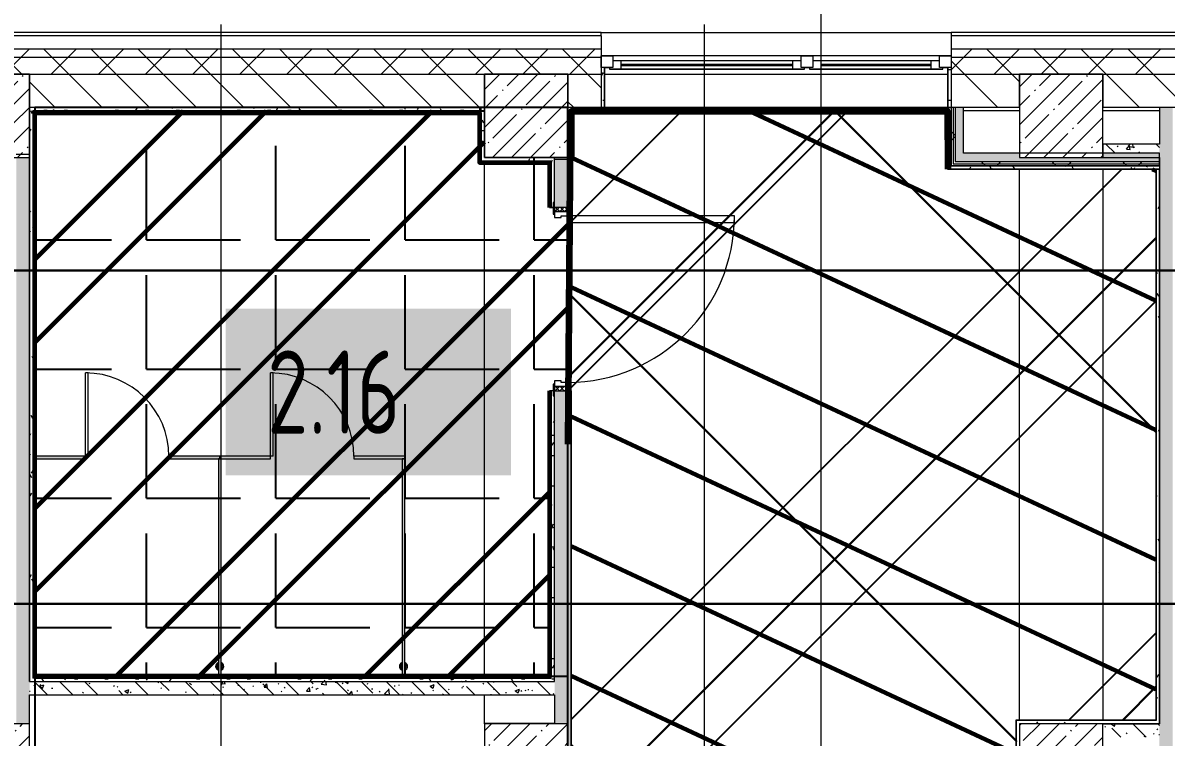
# Model space of a CAD drawing. Header units: millimetres. Extents: x -164500 to 426394, y -51911 to 102118.
# Drawn here: x 219542 to 226402, y 23119 to 27407 of the extents above; entities that cross this region are included whole.
import ezdxf
from ezdxf import colors
from ezdxf.entities.mleader import LeaderData, LeaderLine
from ezdxf.math import Vec2, Vec3

# ---------------------------------------------------------------- set-up
doc = ezdxf.new("R2010")
doc.units = ezdxf.units.MM
for name, color, linetype, lineweight in [('0) шлифовка', 5, 'Continuous', 60), ('196 1-3 этаж гидро изол', 6, 'Continuous', 60), ('284 стык. профилей', 1, 'Continuous', 120), ('5.3) Л-7 Линолеум 4 вып', 230, 'Continuous', 30), ('5.3) Линолем обрезка', 100, 'Continuous', 30), ('7.7) Плинтус', 222, 'Continuous', 90), ('9.1) Рулон', 30, 'Continuous', 30), ('A-DOOR-2', 7, 'Continuous', 5), ('A-DOOR-FRAM-2', 7, 'Continuous', 5), ('A-FLOR', 7, 'Continuous', 9), ('A-GENM', 7, 'Continuous', 9), ('A-GENM-1', 7, 'Continuous', 20), ('A-GLAZ', 7, 'Continuous', 9), ('A-GLAZ-1', 7, 'Continuous', 5), ('A-WALL', 7, 'Continuous', 5), ('I-WALL', 7, 'Continuous', 5), ('S-COLS', 7, 'Continuous', 9), ('S-COLS-1', 7, 'Continuous', 5), ('Оси', 7, 'Continuous', 9)]:
    doc.layers.add(name, color=color, linetype=linetype, lineweight=lineweight)
for name, color, linetype in [('1.2.1) плитка КР3', 140, 'Continuous'), ('2) защита вин плитк', 6, 'Continuous'), ('3.2.3) П-13.2', 6, 'Continuous')]:
    doc.layers.add(name, color=color, linetype=linetype)
doc.layers.add('A-AREA-PATT-2', color=7, linetype='Continuous', lineweight=5, true_color=0xcde0ef, transparency=1)
for name, color, linetype, lineweight, true_color in [('A-DOOR-1', 7, 'Continuous', 5, 0xc0c0c0), ('A-DOOR-FRAM-1', 7, 'Continuous', 5, 0xc0c0c0), ('A-WALL-1', 9, 'Continuous', 5, 0x808080), ('A-WALL-FNSH-1', 9, 'Continuous', 5, 0x808080)]:
    doc.layers.add(name, color=color, linetype=linetype, lineweight=lineweight, true_color=true_color)
doc.styles.add('СПДС', font='ГОСТ тип А.ttf', dxfattribs={"width": 0.9})
pattern_1 = [(45, (148772.12, -0.94), (-114.04925, 114.04925), []), (45, (148886.17, -0.94), (-114.04925, 114.04925), [201.612, -40.322, 6.706, -33.617])]
pattern_2 = [(135, (148772.12, -0.94), (-150.8683, -150.8683), [213.36, -35.56, 7.112, -35.56]), (135, (148772.12, 149.83), (-150.8683, -150.8683), []), (50, (148772.12, -0.94), (255.05767, -22.3145), [26.67, -293.37]), (355, (148772.12, -0.94), (-49.3404, 267.4791), [21.336, -234.696]), (100.451, (148793.38, -2.8), (205.7195, 245.16356), [22.666, -249.326]), (46.184, (148772.12, 70.18), (379.511, -58.86), [40.005, -440.055]), (96.636, (148803.75, 65.27), (332.3634, 346.3991), [33.999, -373.989]), (351.184, (148772.12, 70.18), (332.3669, 346.3953), [32.004, -352.044]), (21, (148807.68, 52.4), (212.26017, -143.1711), [26.67, -293.37]), (326, (148807.68, 52.4), (86.5224, 257.8632), [21.336, -234.696]), (71.451, (148825.37, 40.47), (298.78395, 114.6901), [22.666, -249.326]), (37.5, (148772.12, -0.94), (4.32385, 118.37751), [6.706, -225.146, 6.706, -231.546, -235.585]), (37.5, (148772.12, -0.94), (4.32385, 118.37751), [-470.103, 6.706, -228.879]), (7.5, (148772.12, -0.94), (93.54758, 140.2533), [6.706, -129.134, 6.706, -219.812, -89.789]), (7.5, (148772.12, -0.94), (93.54758, 140.2533), [-362.356, 6.706, -83.083]), (327.5, (148692.82, -0.94), (189.82734, -8.02019), [6.706, -82.194, 6.706, -270.662, -368.046]), (327.5, (148692.82, -0.94), (189.82734, -8.02019), [-366.268, 6.706, -361.34]), (317.5, (148657.26, -0.94), (207.38114, 35.59764), [6.706, -108.864, 6.706, -177.495, -261.366]), (317.5, (148657.26, -0.94), (207.38114, 35.59764), [-299.771, 6.706, -254.66])]
pattern_3 = [(45, (148772.12, -0.94), (-141.42136, 141.42136), []), (135, (148772.12, -0.94), (-141.42136, -141.42136), [])]
pattern_4 = [(0, (148772.123, -0.94), (243.84, 60.96), [20.117, -162.763, 20.117, -162.763, -975.36]), (0, (148772.123, -0.94), (243.84, 60.96), [-365.76, 20.117, -345.643, 20.117, -162.763, -426.72]), (0, (148772.123, -0.94), (243.84, 60.96), [-914.4, 20.117, -101.803, 20.117, -284.683]), (120, (148863.563, 29.54), (-174.71291, 180.691634), [20.117, -162.763, 20.117, -162.763, -975.36]), (120, (148863.563, 29.54), (-174.71291, 180.691634), [-365.76, 20.117, -345.643, 20.117, -162.763, -426.72]), (120, (148863.563, 29.54), (-174.71291, 180.691634), [-914.4, 20.117, -101.803, 20.117, -284.683]), (240, (148894.043, 151.46), (-69.12709, -241.651634), [20.117, -162.763, 20.117, -162.763, -975.36]), (240, (148894.043, 151.46), (-69.12709, -241.651634), [-365.76, 20.117, -345.643, 20.117, -162.763, -426.72]), (240, (148894.043, 151.46), (-69.12709, -241.651634), [-914.4, 20.117, -101.803, 20.117, -284.683])]
pattern_5 = [(45, (148772.12, -0.94), (-212.132, 212.132), []), (135, (148772.12, -0.94), (-212.132, -212.132), [])]

# ---------------------------------------------------------------- blocks, each defined once
blk = doc.blocks.new('BSC_Колонна _Прямоугольная - 500х500-V323-Объем проектирования 2 этажа')
at = {"layer": 'S-COLS-1'}
h = blk.add_hatch(dxfattribs=at)
h.set_pattern_fill('FP_72', color=256, style=0, pattern_type=2)
h.set_pattern_definition([(45, (-77000, -22950), (-114.04925, 114.04925), []), (45, (-76885.95, -22950), (-114.04925, 114.04925), [201.613, -40.323, 6.706, -33.617])])
h.paths.add_polyline_path([(250, -250), (250, 250), (-250, 250), (-250, -250)])
for p, q in [((250, 250), (-250, 250)), ((-250, 250), (-250, -250)), ((250, -250), (250, 250)), ((-250, -250), (250, -250))]:
    blk.add_line(p, q, dxfattribs=at)
blk = doc.blocks.new('BSC_Колонна _Прямоугольная - 500х500-V324-Объем проектирования 2 этажа')
at = {"layer": 'S-COLS-1'}
h = blk.add_hatch(dxfattribs=at)
h.set_pattern_fill('FP_73', color=256, style=0, pattern_type=2)
h.set_pattern_definition([(45, (-73790, -22950), (-114.04925, 114.04925), []), (45, (-73675.95, -22950), (-114.04925, 114.04925), [201.613, -40.323, 6.706, -33.617])])
h.paths.add_polyline_path([(167.4, -250), (250, -250), (250, 250), (-250, 250), (-250, -250)])
for p, q in [((250, 250), (-250, 250)), ((-250, 250), (-250, -250)), ((250, -250), (250, 250)), ((-250, -250), (250, -250))]:
    blk.add_line(p, q, dxfattribs=at)
blk = doc.blocks.new('BSC_Колонна _Прямоугольная - 500х500-V325-Объем проектирования 2 этажа')
at = {"layer": 'S-COLS-1'}
h = blk.add_hatch(dxfattribs=at)
h.set_pattern_fill('FP_74', color=256, style=0, pattern_type=2)
h.set_pattern_definition([(45, (-70560, -22950), (-114.04925, 114.04925), []), (45, (-70445.95, -22950), (-114.04925, 114.04925), [201.613, -40.323, 6.706, -33.617])])
h.paths.add_polyline_path([(-250, -250), (250, -250), (250, 250), (-250, 250), (-250, 206.7)])
for p, q in [((250, 250), (-250, 250)), ((-250, 250), (-250, -250)), ((250, -250), (250, 250)), ((-250, -250), (250, -250))]:
    blk.add_line(p, q, dxfattribs=at)
blk = doc.blocks.new('120_Окно_СКБ_2Ст - 120_Окно_СКБ_2Ст 2100х2400 _мал створка справа_-19092174-Объем проектирования 2 этажа')
at = {"layer": 'A-GLAZ'}
for p, q in [((-1050, -75), (-1050, -5)), ((-1050, -5), (-980, -5)), ((-980, -5), (-980, -75)), ((150, -35), (-980, -35)), ((-980, -35), (-980, -75)), ((-930, -85), (-930, -35)), ((100, -85), (100, -35)), ((150, -75), (150, -5)), ((150, -5), (220, -5)), ((150, -75), (150, -35)), ((220, -5), (220, -75)), ((980, -35), (220, -35)), ((220, -35), (220, -75)), ((270, -85), (270, -35)), ((930, -85), (930, -35)), ((980, -75), (980, -5)), ((980, -5), (1050, -5)), ((980, -75), (980, -35)), ((1050, -5), (1050, -75)), ((-980, -75), (-1050, -75)), ((-980, -75), (-1000, -75)), ((-1000, -75), (-1000, -85)), ((-1000, -85), (170, -85)), ((170, -85), (-1000, -85)), ((220, -75), (150, -75)), ((170, -75), (150, -75)), ((170, -85), (170, -75)), ((220, -75), (200, -75)), ((200, -75), (200, -85)), ((200, -85), (1000, -85)), ((1000, -85), (200, -85)), ((1050, -75), (980, -75)), ((1000, -75), (980, -75)), ((1000, -85), (1000, -75))]:
    blk.add_line(p, q, dxfattribs=at)
at = {"layer": 'A-GLAZ-1'}
for p, q in [((1050, -5), (-1050, -5)), ((-930, -55), (100, -55)), ((100, -65), (-930, -65)), ((270, -55), (930, -55)), ((930, -65), (270, -65)), ((-1030, -75), (-1000, -75)), ((170, -75), (200, -75)), ((1000, -75), (1030, -75))]:
    blk.add_line(p, q, dxfattribs=at)
blk = doc.blocks.new('131_Сантехническая перегородка_Дверь - СД-1-V494-Объем проектирования 2 этажа')
at = {"layer": 'A-GENM'}
for points in [[(305.2, -8), (305.2, 8), (0, 8), (0, -8)], [(1110.4, -8), (1110.4, 8), (805.2, 8), (805.2, -8), (1102.4, -8)]]:
    blk.add_hatch(color=256, dxfattribs=at).paths.add_polyline_path(points)
at = {"layer": 'A-DOOR-1'}
for p, q in [((321.2, 508), (305.2, 508)), ((305.2, 8), (305.2, 508)), ((321.2, 8), (321.2, 508)), ((321.2, 8), (305.2, 8))]:
    blk.add_line(p, q, dxfattribs=at)
blk.add_arc((305.2, 8), 500, 360, 90, dxfattribs=at)
at = {"layer": 'A-GENM-1'}
for p, q in [((305.2, 8), (0, 8)), ((0, 8), (0, -8)), ((305.2, -8), (305.2, 8)), ((1110.4, 8), (805.2, 8)), ((805.2, 8), (805.2, -8)), ((1110.4, -8), (1110.4, 8)), ((0, -8), (305.2, -8)), ((805.2, -8), (1110.4, -8))]:
    blk.add_line(p, q, dxfattribs=at)
blk = doc.blocks.new('131_Сантехническая перегородка - СП-4-29831414-Объем проектирования 2 этажа')
at = {"layer": 'A-GENM'}
blk.add_hatch(color=256, dxfattribs=at).paths.add_polyline_path([(1053.1, 8), (25.5, 8), (25.5, -8), (1330, -8), (1330, 8)])
at = {"layer": 'A-GENM', "flags": 128}
for points in [[(97, 8), (96.7, 8.5), (96.3, 9), (95.9, 9.5), (95.5, 9.9), (95.1, 10.4), (94.7, 10.8), (94.3, 11.2), (93.8, 11.6), (93.3, 12), (92.9, 12.3), (92.4, 12.7), (91.8, 13), (91.3, 13.3), (90.8, 13.6), (90.2, 13.8), (89.7, 14), (89.1, 14.3), (88.5, 14.4), (88, 14.6), (87.4, 14.7), (86.8, 14.9), (86.2, 14.9), (85.6, 15), (85, 15.1), (84.4, 15.1), (83.8, 15.1), (83.2, 15), (82.6, 15), (82, 14.9), (81.4, 14.8), (80.8, 14.7), (80.2, 14.5), (79.6, 14.4), (79.1, 14.2), (78.5, 13.9), (77.9, 13.7), (77.4, 13.4), (76.9, 13.2), (76.4, 12.9), (75.8, 12.5), (75.3, 12.2), (74.9, 11.8), (74.4, 11.4), (74, 11), (73.5, 10.6), (73.1, 10.2), (72.7, 9.7), (72.3, 9.3), (72, 8.8), (71.6, 8.3), (71.4, 8)], [(71.4, -8), (71.8, -8.5), (72.1, -9), (72.5, -9.5), (72.9, -9.9), (73.3, -10.4), (73.7, -10.8), (74.1, -11.2), (74.6, -11.6), (75.1, -12), (75.6, -12.3), (76.1, -12.7), (76.6, -13), (77.1, -13.3), (77.6, -13.6), (78.2, -13.8), (78.7, -14), (79.3, -14.3), (79.9, -14.4), (80.5, -14.6), (81.1, -14.7), (81.6, -14.9), (82.2, -14.9), (82.8, -15), (83.4, -15.1), (84, -15.1), (84.6, -15.1), (85.2, -15), (85.8, -15), (86.4, -14.9), (87, -14.8), (87.6, -14.7), (88.2, -14.5), (88.8, -14.4), (89.4, -14.2), (89.9, -13.9), (90.5, -13.7), (91, -13.4), (91.6, -13.2), (92.1, -12.9), (92.6, -12.5), (93.1, -12.2), (93.6, -11.8), (94, -11.4), (94.5, -11), (94.9, -10.6), (95.3, -10.2), (95.7, -9.7), (96.1, -9.3), (96.5, -8.8), (96.8, -8.3), (97, -8)]]:
    blk.add_lwpolyline(points, dxfattribs=at)
at = {"layer": 'A-GENM'}
for radius, start, end in [(24.6, 19.91127, 160.08873), (17.6, 28.97309, 151.02691), (15.1, 33.78108, 146.21892), (24.6, 199.91127, 340.08873), (17.6, 208.97309, 331.02691), (15.1, 213.78108, 326.21892)]:
    blk.add_arc((84.2, 0), radius, start, end, dxfattribs=at)
at = {"layer": 'A-GENM-1'}
for p, q in [((1330, 8), (25.5, 8)), ((25.5, 8), (25.5, -8)), ((1330, -8), (1330, 8)), ((25.5, -8), (1330, -8))]:
    blk.add_line(p, q, dxfattribs=at)
blk = doc.blocks.new('*U1717')
at = {"layer": '5.3) Линолем обрезка'}
blk.add_lwpolyline([(-10250, 0), (10250, 0)], dxfattribs=at)
blk = doc.blocks.new('*U1718')
at = {"layer": '5.3) Линолем обрезка', "color": 0, "linetype": 'ByBlock', "lineweight": -2, "transparency": 16777216}
for p in [(0, 14000), (0, 12000)]:
    blk.add_blockref('*U1717', p, dxfattribs=at)

msp = doc.modelspace()

# ---------------------------------------------------------------- hatches: boundary and pattern name
at = {"layer": '0) шлифовка', "true_color": 0x2776bb}
h = msp.add_hatch(dxfattribs=at)
h.set_pattern_fill('ANSI31', color=152, scale=222, angle=110)
h.set_pattern_definition([(155, (205553.1, 26879), (-297.882, -638.81), [])])
h.paths.add_polyline_path([(226341.123, 26529), (225091.123, 26529), (225091.123, 26530), (225091.123, 26879), (222833.123, 26879), (222833.123, 26300), (222833.123, 18821), (225012.123, 18821), (226341.123, 18821), (226341.123, 22679), (225501.123, 22679), (225501.123, 23221), (226341.123, 23221)])
at = {"layer": '1.2.1) плитка КР3'}
h = msp.add_hatch(dxfattribs=at)
h.set_pattern_fill('ANGLE', color=256, scale=111)
h.set_pattern_definition([(0, (205553.1, 26879), (0, 775.335), [563.88, -211.455]), (90, (205553.1, 26879), (-775.335, 5e-14), [563.88, -211.455])])
h.paths.add_polyline_path([(222292.123, 26879.058), (219613.123, 26879.058), (219613.123, 23485.058), (222701.123, 23485.058), (222701.123, 25199.058), (222712.123, 25199.058), (222724.123, 25199.058), (222724.123, 25239.058), (222732.123, 25239.058), (222732.123, 25259.058), (222772.123, 25259.058), (222772.123, 25249.058), (222812.123, 25249.058), (222812.123, 26249.058), (222772.123, 26249.058), (222772.123, 26239.058), (222732.123, 26239.058), (222732.123, 26259.058), (222724.123, 26259.058), (222724.123, 26329.058), (222732.123, 26329.058), (222732.123, 26599.058), (222312.123, 26599.058), (222312.123, 26899.058), (222292.123, 26899.058)])
at = {"layer": '196 1-3 этаж гидро изол'}
h = msp.add_hatch(dxfattribs=at)
h.set_pattern_fill('ANSI32', color=256, scale=111)
h.set_pattern_definition([(45, (205553.1, 26879), (-747.606, 747.606), []), (45, (206051.5, 26879), (-747.606, 747.606), [])])
h.paths.add_polyline_path([(222292.123, 26879.058), (219613.123, 26879.058), (219613.123, 23485.058), (222701.123, 23485.058), (222701.123, 25199.058), (222712.123, 25199.058), (222724.123, 25199.058), (222724.123, 25239.058), (222732.123, 25239.058), (222732.123, 25259.058), (222772.123, 25259.058), (222772.123, 25249.058), (222812.123, 25249.058), (222812.123, 26249.058), (222772.123, 26249.058), (222772.123, 26239.058), (222732.123, 26239.058), (222732.123, 26259.058), (222724.123, 26259.058), (222724.123, 26329.058), (222732.123, 26329.058), (222732.123, 26599.058), (222312.123, 26599.058), (222312.123, 26899.058), (222292.123, 26899.058)])
at = {"layer": '2) защита вин плитк'}
h = msp.add_hatch(dxfattribs=at)
h.set_pattern_fill('ANSI31', color=256, scale=600)
h.set_pattern_definition([(45, (205553.1, 26879), (-1347.04, 1347.04), [])])
h.paths.add_polyline_path([(226341.123, 26529), (225091.123, 26529), (225091.123, 26530), (225091.123, 26879), (222833.123, 26879), (222833.123, 26300), (222833.123, 18821), (225012.123, 18821), (226341.123, 18821), (226341.123, 22679), (225501.123, 22679), (225501.123, 23221), (226341.123, 23221)])
at = {"layer": '3.2.3) П-13.2'}
h = msp.add_hatch(dxfattribs=at)
h.set_pattern_fill('ANSI32', color=256, scale=222)
h.set_pattern_definition([(45, (205553.1, 26879), (-1495.21, 1495.21), []), (45, (206550, 26879), (-1495.21, 1495.21), [])])
h.paths.add_polyline_path([(226341.123, 26529), (225091.123, 26529), (225091.123, 26530), (225091.123, 26879), (222833.123, 26879), (222833.123, 26300), (222833.123, 18821), (225012.123, 18821), (226341.123, 18821), (226341.123, 22679), (225501.123, 22679), (225501.123, 23221), (226341.123, 23221)])
at = {"layer": '5.3) Л-7 Линолеум 4 вып'}
h = msp.add_hatch(dxfattribs=at)
h.set_pattern_fill('ANSI37', color=256, scale=600)
h.set_pattern_definition([(45, (205553.1, 26879), (-1347.04, 1347.04), []), (135, (205553.1, 26879), (-1347.04, -1347.04), [])])
h.paths.add_polyline_path([(226341.123, 26529), (225091.123, 26529), (225091.123, 26530), (225091.123, 26879), (222833.123, 26879), (222833.123, 26300), (222833.123, 18821), (225012.123, 18821), (226341.123, 18821), (226341.123, 22679), (225501.123, 22679), (225501.123, 23221), (226341.123, 23221)])
at = {"layer": 'A-AREA-PATT-2'}
h = msp.add_hatch(color=256, dxfattribs=at)
h.paths.add_polyline_path([(219613.123, 23479.558), (222706.623, 23479.558), (222706.623, 25199.058), (222701.123, 25199.058), (222701.123, 23485.058), (219613.121, 23485.907), (219613.123, 26868.058), (222281.123, 26868.058), (222281.861, 26568.058), (222701.123, 26568.058), (222701.123, 26299.058), (222706.623, 26299.058), (222706.623, 26573.558), (222286.623, 26573.558), (222286.623, 26873.558), (219607.623, 26873.558), (219607.623, 23479.558)])
h.paths.add_polyline_path([(221833.861, 23521.743), (221840.325, 23523.843), (221849.264, 23536.147), (221847.046, 23554.408), (221838.286, 23564.322), (221833.861, 23563.659), (221833.861, 23555.509), (221836.518, 23554.408), (221840.932, 23543.751), (221833.861, 23523.843)])
h.paths.add_polyline_path([(220731.492, 23521.743), (220737.956, 23523.843), (220746.896, 23536.147), (220744.678, 23554.408), (220735.917, 23564.322), (220731.492, 23563.659), (220731.492, 23555.509), (220734.149, 23554.408), (220738.563, 23543.751), (220731.492, 23523.843)])
h.paths.add_polyline_path([(221817.861, 23521.743), (221817.861, 23531.994), (221814.428, 23534.968), (221810.79, 23543.751), (221817.861, 23565.76), (221811.397, 23563.659), (221802.457, 23551.355), (221804.675, 23533.094), (221813.435, 23523.18)])
h.paths.add_polyline_path([(220715.492, 23521.743), (220715.492, 23531.994), (220712.059, 23534.968), (220708.421, 23543.751), (220715.492, 23565.76), (220709.028, 23563.659), (220700.089, 23551.355), (220702.306, 23533.094), (220711.067, 23523.18)])
at = {"layer": 'A-DOOR-2'}
h = msp.add_hatch(dxfattribs=at)
h.set_pattern_fill('FP_199', color=256, angle=-90, style=0, pattern_type=2)
h.set_pattern_definition([(45, (222876.808, 24010.147), (-14.14214, 14.14214), []), (135, (222876.808, 24010.147), (-14.14214, -14.14214), [])])
h.paths.add_polyline_path([(222753.3, 25199.058), (222812.123, 25199.058), (222810.305, 25224.058), (222732.123, 25224.058), (222732.123, 25199.058)])
at = {"layer": 'A-DOOR-FRAM-2'}
h = msp.add_hatch(dxfattribs=at)
h.set_pattern_fill('FP_200', color=256, angle=-90, style=0, pattern_type=2)
h.set_pattern_definition([(315, (222876.808, 26132.942), (14.1421, 14.1421), []), (45, (222876.808, 26132.942), (-14.1421, 14.1421), [])])
h.paths.add_polyline_path([(222732.389, 26274.058), (222812.123, 26274.058), (222812.123, 26299.058), (222732.123, 26299.058), (222732.123, 26274.058)])
at = {"layer": 'A-WALL'}
h = msp.add_hatch(dxfattribs=at)
h.set_pattern_fill('FP_24', color=256, style=0, pattern_type=2)
h.set_pattern_definition(pattern_3)
h.paths.add_polyline_path([(233082.759, 27199.058), (241932.123, 27199.058), (241932.123, 27249.058), (229122.123, 27249.058), (229122.123, 27199.058), (232972.123, 27199.058)])
h.paths.add_polyline_path([(226462.123, 27199.058), (226622.123, 27199.058), (226622.123, 27249.058), (225112.123, 27249.058), (225112.123, 27199.058), (226442.123, 27199.058)])
h.paths.add_polyline_path([(222281.123, 27199.058), (223012.123, 27199.058), (223012.123, 27249.058), (217632.123, 27249.058), (217632.123, 27199.058), (221880.377, 27199.058)])
h.paths.add_polyline_path([(214032.123, 27199.058), (214032.123, 27249.058), (212952.123, 27249.058), (212952.123, 27199.058), (213930.298, 27199.058)])
h.paths.add_polyline_path([(214932.123, 27199.058), (216732.123, 27199.058), (216732.123, 27249.058), (214932.123, 27249.058)])
h.paths.add_polyline_path([(209812.123, 27199.058), (209812.123, 27249.058), (208632.123, 27249.058), (208632.123, 27199.058), (209593.892, 27199.058)])
h.paths.add_polyline_path([(203553.123, 27199.058), (203781.997, 27199.058), (203781.997, 27249.058), (202632.313, 27249.058), (202632.313, 27199.058), (203552.123, 27199.058)])
h.paths.add_polyline_path([(204681.997, 27199.058), (205932.123, 27199.058), (205932.123, 27249.058), (204681.997, 27249.058)])
h.paths.add_polyline_path([(199475.611, 27199.058), (199532.313, 27199.058), (199532.313, 27249.058), (198432.41, 27249.058), (198432.41, 27199.058), (199136.933, 27199.058)])
h.paths.add_polyline_path([(197532.123, 27199.058), (197532.41, 27199.058), (197532.123, 27249.058), (196279.123, 27249.058), (196279.123, 27199.058), (197307.408, 27199.058)])
h.paths.add_polyline_path([(192971.002, 27199.058), (193179.123, 27199.058), (193179.123, 27249.058), (190782.123, 27249.058), (190782.123, 27199.058), (191553.123, 27199.058)])
h = msp.add_hatch(dxfattribs=at)
h.set_pattern_fill('FP_24', color=256, style=0, pattern_type=2)
h.set_pattern_definition(pattern_3)
h.paths.add_polyline_path([(241394.205, 27099.058), (241832.123, 27099.058), (241832.123, 27199.058), (229122.123, 27199.058), (229122.123, 27099.059), (240671.47, 27099.058)])
h.paths.add_polyline_path([(226022.124, 27099.058), (226622.123, 27099.059), (226622.123, 27199.058), (225112.123, 27199.058), (225112.123, 27099.059), (225522.123, 27099.059)])
h.paths.add_polyline_path([(208932.123, 27099.059), (209812.123, 27099.059), (209812.123, 27199.058), (208632.123, 27199.058), (208632.123, 27099.059), (208912.123, 27099.059)])
h.paths.add_polyline_path([(205632.605, 27099.059), (205932.123, 27099.059), (205932.123, 27199.058), (204681.997, 27199.058), (204681.997, 27099.059), (205257.486, 27099.059)])
h.paths.add_polyline_path([(212952.123, 27099.059), (214032.123, 27099.059), (214032.123, 27199.058), (212952.123, 27199.058), (212952.123, 27169.058)])
h.paths.add_polyline_path([(214932.123, 27099.059), (216732.123, 27099.059), (216732.123, 27199.058), (214932.123, 27199.058), (214932.123, 27099.88)])
h.paths.add_polyline_path([(203781.997, 27099.059), (203781.997, 27199.058), (202632.313, 27199.058), (202632.313, 27099.059), (203553.123, 27099.059)])
h.paths.add_polyline_path([(190932.123, 27099.059), (193179.123, 27099.059), (193179.123, 27199.058), (190832.123, 27199.058), (190832.123, 27099.059)])
h.paths.add_polyline_path([(196279.123, 27099.059), (197532.41, 27099.059), (197532.123, 27199.058), (196279.123, 27199.058), (196279.123, 27139.058)])
h.paths.add_polyline_path([(222812.123, 27099.059), (223012.123, 27099.059), (223012.123, 27199.058), (217632.123, 27199.058), (217632.123, 27099.059), (222603.111, 27099.059)])
h.paths.add_polyline_path([(198432.41, 27099.059), (199532.313, 27099.059), (199532.313, 27199.058), (198432.41, 27199.058)])
at = {"layer": 'I-WALL'}
h = msp.add_hatch(dxfattribs=at)
h.set_pattern_fill('FP_23', color=256, style=0, pattern_type=2)
h.set_pattern_definition([(135, (148772.12, -0.94), (-141.42136, -141.42136), [])])
h.paths.add_polyline_path([(221669.397, 26899.058), (222312.123, 26899.058), (222312.123, 27099.058), (219582.123, 27099.058), (219582.123, 26899.058), (221519.009, 26899.058)])
h.paths.add_polyline_path([(208632.123, 26899.058), (208932.123, 26899.058), (208932.123, 27099.058), (208632.123, 27099.058), (208632.123, 26899.978)])
h.paths.add_polyline_path([(205257.486, 26899.058), (205932.123, 26899.058), (205932.123, 27099.058), (204681.997, 27099.058), (204681.997, 26899.058)])
h.paths.add_polyline_path([(232841.836, 26899.058), (232972.123, 26899.058), (232972.123, 27099.058), (229922.123, 27099.058), (229922.123, 26899.058), (232797.512, 26899.058)])
h.paths.add_polyline_path([(209553.123, 26899.058), (209832.123, 26899.058), (209832.123, 27099.058), (209532.123, 27099.058), (209532.123, 26899.058), (209552.123, 26899.058)])
h.paths.add_polyline_path([(212932.123, 26899.058), (214032.123, 26899.058), (214032.123, 27099.058), (212932.123, 27099.058), (212932.123, 27017.775)])
h.paths.add_polyline_path([(215532.123, 26899.058), (216732.123, 26899.058), (216732.123, 27099.058), (215532.123, 27099.058)])
h.paths.add_polyline_path([(217632.123, 26899.058), (219082.123, 26899.058), (219082.123, 27099.058), (217632.123, 27099.058), (217632.123, 27031.054)])
h.paths.add_polyline_path([(229401.123, 26899.058), (229422.123, 26899.058), (229422.123, 27099.058), (229122.123, 27099.058), (229122.123, 26899.058)])
h.paths.add_polyline_path([(203552.123, 26899.058), (203781.997, 26899.058), (203781.997, 27099.058), (203532.123, 27099.058), (203532.123, 26899.058)])
h.paths.add_polyline_path([(226442.123, 26899.058), (226622.123, 26899.058), (226622.123, 27099.058), (226022.123, 27099.058), (226022.123, 26899.058), (226362.123, 26899.058)])
h.paths.add_polyline_path([(199475.611, 26899.058), (199532.313, 26899.058), (199532.313, 27099.058), (199136.933, 27099.058), (199136.933, 26899.058)])
h.paths.add_polyline_path([(225522.123, 26899.058), (225522.123, 27099.058), (225112.123, 27099.058), (225112.123, 26899.058), (225494.048, 26899.058)])
h.paths.add_polyline_path([(202632.313, 26899.058), (202932.123, 26899.058), (202932.123, 27099.058), (202632.313, 27099.058), (202632.313, 27014.929)])
h.paths.add_polyline_path([(223012.123, 26899.058), (223012.123, 27099.058), (222812.123, 27099.058), (222812.123, 26899.058), (222832.123, 26899.058)])
h = msp.add_hatch(dxfattribs=at)
h.set_pattern_fill('FP_191', color=256, style=0, pattern_type=2)
h.set_pattern_definition(pattern_4)
h.paths.add_polyline_path([(223032.123, 26899.058), (223032.123, 27139.058), (223012.123, 27139.058), (223012.123, 26899.058)])
h = msp.add_hatch(dxfattribs=at)
h.set_pattern_fill('FP_191', color=256, style=0, pattern_type=2)
h.set_pattern_definition(pattern_4)
h.paths.add_polyline_path([(225112.123, 26899.058), (225112.123, 27139.058), (225092.123, 27139.058), (225092.123, 26899.058)])
h = msp.add_hatch(dxfattribs=at)
h.set_pattern_fill('FP_191', color=256, style=0, pattern_type=2)
h.set_pattern_definition(pattern_4)
h.paths.add_polyline_path([(221519.009, 26879.058), (222281.669, 26880.05), (222292.123, 26899.058), (219582.123, 26899.058), (219582.123, 26879.058), (221157.642, 26879.058)])
h = msp.add_hatch(dxfattribs=at)
h.set_pattern_fill('FP_191', color=256, style=0, pattern_type=2)
h.set_pattern_definition(pattern_4)
h.paths.add_polyline_path([(222312.123, 26599.058), (222312.123, 26899.058), (222292.123, 26898.243), (222292.123, 26599.058)])
h = msp.add_hatch(dxfattribs=at)
h.set_pattern_fill('FP_191', color=256, style=0, pattern_type=2)
h.set_pattern_definition(pattern_4)
h.paths.add_polyline_path([(222812.123, 26879.058), (225112.123, 26879.058), (225112.123, 26899.058), (222812.123, 26899.058), (222812.123, 26889.474)])
h = msp.add_hatch(dxfattribs=at)
h.set_pattern_fill('FP_192', color=256, style=0, pattern_type=2)
h.set_pattern_definition(pattern_5)
h.paths.add_polyline_path([(225124.623, 26561.558), (225124.623, 26899.058), (225112.123, 26899.058), (225112.123, 26561.558), (225121.498, 26561.558)])
h = msp.add_hatch(dxfattribs=at)
h.set_pattern_fill('FP_192', color=256, style=0, pattern_type=2)
h.set_pattern_definition(pattern_5)
h.paths.add_polyline_path([(225124.623, 26574.058), (225137.123, 26574.058), (225137.123, 26899.058), (225124.623, 26899.058), (225124.623, 26624.058)])
for points in [[(225187.123, 26624.058), (225187.123, 26899.058), (225137.123, 26899.058), (225137.123, 26624.058)], [(226362.123, 26574.058), (226362.123, 26624.058), (226022.123, 26624.058), (226022.123, 26599.058), (225522.123, 26599.058), (225522.123, 26624.058), (225137.123, 26624.058), (225137.123, 26574.058), (226342.123, 26574.058)]]:
    msp.add_hatch(color=256, dxfattribs=at).paths.add_polyline_path(points)
h = msp.add_hatch(dxfattribs=at)
h.set_pattern_fill('FP_41', color=256, style=0, pattern_type=2)
h.set_pattern_definition(pattern_2)
h.paths.add_polyline_path([(226362.227, 18799.059), (226442.123, 18799.059), (226442.123, 26899.058), (226362.123, 26899.058), (226362.123, 18799.059)])
h = msp.add_hatch(dxfattribs=at)
h.set_pattern_fill('FP_191', color=256, style=0, pattern_type=2)
h.set_pattern_definition(pattern_4)
h.paths.add_polyline_path([(219582.123, 23454.058), (219602.123, 23454.058), (219602.123, 26879.058), (219582.123, 26878.91), (219582.123, 23454.57)])
h = msp.add_hatch(dxfattribs=at)
h.set_pattern_fill('FP_191', color=256, style=0, pattern_type=2)
h.set_pattern_definition(pattern_4)
h.paths.add_polyline_path([(222832.123, 18799.059), (222832.123, 19539.078), (222820.123, 19539.078), (222820.123, 19509.078), (222812.123, 19509.078), (222812.123, 18799.059)])
h.paths.add_polyline_path([(222820.123, 20639.078), (222832.123, 20639.078), (222832.123, 25199.058), (222820.123, 25199.058), (222820.123, 25169.058), (222812.123, 25169.058), (222812.255, 20669.078), (222820.123, 20669.078)])
h.paths.add_polyline_path([(222832.123, 26299.058), (222832.123, 26879.058), (222812.123, 26878.058), (222812.123, 26329.058), (222820.123, 26329.058), (222820.123, 26299.058)])
h = msp.add_hatch(dxfattribs=at)
h.set_pattern_fill('FP_191', color=256, style=0, pattern_type=2)
h.set_pattern_definition(pattern_4)
h.paths.add_polyline_path([(225112.123, 26529.058), (225112.123, 26879.058), (225092.123, 26879.058), (225092.123, 26529.058)])
h = msp.add_hatch(dxfattribs=at)
h.set_pattern_fill('FP_41', color=256, style=0, pattern_type=2)
h.set_pattern_definition(pattern_2)
h.paths.add_polyline_path([(226022.123, 26624.058), (226362.123, 26624.058), (226362.123, 26679.058), (226022.123, 26679.058)])
h = msp.add_hatch(dxfattribs=at)
h.set_pattern_fill('FP_41', color=256, style=0, pattern_type=2)
h.set_pattern_definition(pattern_2)
h.paths.add_polyline_path([(219502.39, 21149.059), (219582.123, 21149.059), (219582.123, 22699.058), (219502.123, 22699.058), (219502.123, 21149.059)])
h.paths.add_polyline_path([(219546.568, 23199.058), (219582.123, 23199.058), (219582.123, 26616.558), (219576.89, 26599.058), (219502.123, 26599.058), (219502.123, 23199.058)])
h = msp.add_hatch(dxfattribs=at)
h.set_pattern_fill('FP_191', color=256, style=0, pattern_type=2)
h.set_pattern_definition(pattern_4)
h.paths.add_polyline_path([(222732.123, 26579.058), (222732.123, 26599.058), (222292.123, 26599.058), (222292.123, 26579.058), (222712.123, 26579.058)])
h = msp.add_hatch(dxfattribs=at)
h.set_pattern_fill('FP_191', color=256, style=0, pattern_type=2)
h.set_pattern_definition(pattern_4)
h.paths.add_polyline_path([(222712.123, 23474.058), (222732.123, 23474.058), (222731.773, 25169.058), (222724.123, 25169.058), (222724.123, 25199.058), (222712.123, 25199.058), (222712.123, 23485.058)])
h.paths.add_polyline_path([(222712.123, 26299.058), (222724.123, 26299.058), (222724.123, 26329.058), (222732.123, 26329.058), (222732.123, 26579.058), (222712.123, 26577.183), (222712.123, 26568.058)])
h = msp.add_hatch(dxfattribs=at)
h.set_pattern_fill('FP_41', color=256, style=0, pattern_type=2)
h.set_pattern_definition(pattern_2)
h.paths.add_polyline_path([(222812.123, 19099.059), (222812.123, 19539.078), (222732.123, 19539.078), (222732.123, 19099.059), (222737.123, 19099.059)])
h.paths.add_polyline_path([(222812.123, 20639.078), (222812.123, 22699.058), (222732.123, 22699.058), (222732.123, 20639.078)])
h.paths.add_polyline_path([(222812.123, 23199.058), (222812.123, 25199.058), (222732.123, 25199.058), (222732.123, 23199.058), (222746.008, 23199.058)])
h.paths.add_polyline_path([(222732.123, 26299.058), (222812.123, 26299.058), (222812.123, 26586.558), (222732.123, 26586.558), (222732.123, 26329.058)])
h = msp.add_hatch(dxfattribs=at)
h.set_pattern_fill('FP_192', color=256, style=0, pattern_type=2)
h.set_pattern_definition(pattern_5)
h.paths.add_polyline_path([(226362.123, 26549.058), (226362.123, 26561.558), (225112.123, 26561.558), (225112.123, 26549.058), (226342.123, 26549.058)])
h = msp.add_hatch(dxfattribs=at)
h.set_pattern_fill('FP_191', color=256, style=0, pattern_type=2)
h.set_pattern_definition(pattern_4)
h.paths.add_polyline_path([(225112.123, 26529.058), (226362.123, 26529.058), (226362.123, 26549.058), (225112.123, 26549.058)])
h = msp.add_hatch(dxfattribs=at)
h.set_pattern_fill('FP_192', color=256, style=0, pattern_type=2)
h.set_pattern_definition(pattern_5)
h.paths.add_polyline_path([(226342.123, 26561.558), (226362.123, 26561.558), (226362.123, 26574.058), (225124.623, 26574.058), (225124.623, 26561.558), (226216.783, 26561.558)])
h = msp.add_hatch(dxfattribs=at)
h.set_pattern_fill('FP_191', color=256, style=0, pattern_type=2)
h.set_pattern_definition(pattern_4)
h.paths.add_polyline_path([(226362.123, 23219.058), (226362.123, 26529.058), (226342.123, 26528.058), (226342.123, 23220.058)])
h = msp.add_hatch(dxfattribs=at)
h.set_pattern_fill('FP_191', color=256, style=0, pattern_type=2)
h.set_pattern_definition(pattern_4)
h.paths.add_polyline_path([(220796.275, 23454.058), (222732.123, 23454.058), (222732.123, 23474.058), (219602.123, 23474.019), (219602.123, 23454.058), (220434.908, 23454.058)])
h = msp.add_hatch(dxfattribs=at)
h.set_pattern_fill('FP_41', color=256, style=0, pattern_type=2)
h.set_pattern_definition(pattern_2)
h.paths.add_polyline_path([(222732.123, 23374.058), (222732.123, 23454.058), (219582.123, 23454.058), (219582.123, 23374.058), (222312.123, 23374.058)])
h = msp.add_hatch(dxfattribs=at)
h.set_pattern_fill('FP_191', color=256, style=0, pattern_type=2)
h.set_pattern_definition(pattern_4)
h.paths.add_polyline_path([(225502.123, 22699.058), (225522.123, 22699.058), (225522.123, 23219.058), (225502.123, 23219.058), (225502.123, 22729.9)])
h = msp.add_hatch(dxfattribs=at)
h.set_pattern_fill('FP_191', color=256, style=0, pattern_type=2)
h.set_pattern_definition(pattern_4)
h.paths.add_polyline_path([(225587.508, 23199.058), (226362.123, 23199.058), (226362.123, 23219.058), (225522.123, 23219.058), (225522.123, 23199.059)])
h = msp.add_hatch(dxfattribs=at)
h.set_pattern_fill('FP_41', color=256, style=0, pattern_type=2)
h.set_pattern_definition(pattern_2)
h.paths.add_polyline_path([(226362.123, 23119.058), (226362.123, 23199.058), (226022.123, 23199.058), (226022.123, 23119.058), (226355.289, 23119.058)])
at = {"layer": 'S-COLS-1'}
h = msp.add_hatch(dxfattribs=at)
h.set_pattern_fill('FP_1', color=256, style=0, pattern_type=2)
h.set_pattern_definition(pattern_1)
h.paths.add_polyline_path([(219502.123, 26599.058), (219577.254, 26599.058), (219582.123, 26616.558), (219582.123, 27099.058), (219082.123, 27099.058), (219082.123, 26599.058)])
h = msp.add_hatch(dxfattribs=at)
h.set_pattern_fill('FP_1', color=256, style=0, pattern_type=2)
h.set_pattern_definition(pattern_1)
h.paths.add_polyline_path([(222812.123, 26599.058), (222812.123, 27099.058), (222312.123, 27099.058), (222312.123, 26599.058), (222603.111, 26599.058)])
h = msp.add_hatch(dxfattribs=at)
h.set_pattern_fill('FP_1', color=256, style=0, pattern_type=2)
h.set_pattern_definition(pattern_1)
h.paths.add_polyline_path([(226022.123, 26599.058), (226022.123, 27099.058), (225522.123, 27099.058), (225522.123, 26599.058)])

# ---------------------------------------------------------------- linework, layer by layer
at = {"layer": '1.2.1) плитка КР3'}
for points in [[(222812.123, 26899.058), (219613.123, 26899.058), (219613.123, 18830.059), (222812.123, 18830.059)], [(219613.123, 23485.058), (222812.123, 23485.058), (222812.123, 26899.058), (219613.123, 26899.058)]]:
    msp.add_lwpolyline(points, close=True, dxfattribs=at)
at = {"layer": '196 1-3 этаж гидро изол'}
msp.add_lwpolyline([(222701.123, 25199.058), (222701.123, 23485.058), (219613.123, 23485.058), (219613.123, 26868.058), (222281.123, 26868.058), (222281.123, 26568.058), (222701.123, 26568.058), (222701.123, 26299.058)], dxfattribs=at)
at = {"layer": '284 стык. профилей'}
msp.add_lwpolyline([(222825.123, 26738.107), (222812.123, 24878.107)], dxfattribs=at)
at = {"layer": '7.7) Плинтус'}
msp.add_lwpolyline([(222833.123, 26588.558), (222833.123, 26878.058), (225091.123, 26878.058), (225092.123, 26529.058)], dxfattribs=at)
at = {"layer": 'A-DOOR-1'}
for p, q in [((223812.123, 26249.058), (222812.123, 26249.058)), ((222812.123, 26249.058), (222812.123, 26209.058)), ((222812.123, 26209.058), (223812.123, 26209.058)), ((223812.123, 26209.058), (223812.123, 26249.058))]:
    msp.add_line(p, q, dxfattribs=at)
msp.add_arc((222812.123, 26249.058), 1000, 270, 0, dxfattribs=at)
at = {"layer": 'A-DOOR-FRAM-1'}
for p, q in [((222732.123, 26329.058), (222724.123, 26329.058)), ((222724.123, 26329.058), (222724.123, 26259.058)), ((222732.123, 26259.058), (222732.123, 26329.058)), ((222812.123, 26299.058), (222732.123, 26299.058)), ((222732.123, 26299.058), (222732.123, 26274.058)), ((222812.123, 26274.058), (222732.123, 26274.058)), ((222732.123, 26274.058), (222732.123, 26239.058)), ((222732.123, 26274.058), (222812.123, 26274.058)), ((222733.123, 26274.058), (222732.123, 26274.058)), ((222732.123, 26274.058), (222732.123, 26259.058)), ((222733.123, 26259.058), (222733.123, 26274.058)), ((222812.123, 26274.058), (222811.123, 26274.058)), ((222811.123, 26274.058), (222811.123, 26259.058)), ((222820.123, 26329.058), (222812.123, 26329.058)), ((222812.123, 26329.058), (222812.123, 26259.058)), ((222812.123, 26274.058), (222812.123, 26299.058)), ((222812.123, 26249.058), (222812.123, 26274.058)), ((222812.123, 26259.058), (222812.123, 26274.058)), ((222820.123, 26259.058), (222820.123, 26329.058)), ((222724.123, 26259.058), (222732.123, 26259.058)), ((222732.123, 26259.058), (222733.123, 26259.058)), ((222732.123, 26239.058), (222772.123, 26239.058)), ((222772.123, 26239.058), (222772.123, 26249.058)), ((222772.123, 26249.058), (222812.123, 26249.058)), ((222811.123, 26259.058), (222812.123, 26259.058)), ((222812.123, 26259.058), (222820.123, 26259.058)), ((222772.123, 25259.058), (222732.123, 25259.058)), ((222732.123, 25259.058), (222732.123, 25224.058)), ((222772.123, 25249.058), (222772.123, 25259.058)), ((222812.123, 25249.058), (222772.123, 25249.058)), ((222812.123, 25224.058), (222812.123, 25249.058)), ((222724.123, 25239.058), (222724.123, 25169.058)), ((222732.123, 25239.058), (222724.123, 25239.058)), ((222732.123, 25239.058), (222732.123, 25224.058)), ((222733.123, 25239.058), (222732.123, 25239.058)), ((222732.123, 25169.058), (222732.123, 25239.058)), ((222732.123, 25224.058), (222812.123, 25224.058)), ((222732.123, 25224.058), (222732.123, 25199.058)), ((222812.123, 25224.058), (222732.123, 25224.058)), ((222732.123, 25224.058), (222733.123, 25224.058)), ((222732.123, 25199.058), (222812.123, 25199.058)), ((222733.123, 25224.058), (222733.123, 25239.058)), ((222811.123, 25239.058), (222811.123, 25224.058)), ((222812.123, 25239.058), (222811.123, 25239.058)), ((222811.123, 25224.058), (222812.123, 25224.058)), ((222812.123, 25224.058), (222812.123, 25239.058)), ((222812.123, 25239.058), (222812.123, 25169.058)), ((222820.123, 25239.058), (222812.123, 25239.058)), ((222812.123, 25199.058), (222812.123, 25224.058)), ((222820.123, 25169.058), (222820.123, 25239.058)), ((222724.123, 25169.058), (222732.123, 25169.058)), ((222812.123, 25169.058), (222820.123, 25169.058))]:
    msp.add_line(p, q, dxfattribs=at)
at = {"layer": 'A-FLOR'}
for p, q in [((222832.055, 26879), (225091.123, 26879)), ((222832.055, 26878.058), (225091.123, 26878.058)), ((225091.123, 26879), (225091.123, 26530)), ((225091.123, 26878.058), (225091.123, 26529.058)), ((222281.123, 26746.15), (222281.123, 26569)), ((222281.123, 26745.208), (222281.123, 26568.058)), ((222281.123, 26569), (222701.123, 26569)), ((222281.123, 26568.058), (222701.123, 26568.058)), ((222312.123, 23486), (222312.123, 26569)), ((222312.123, 23485.058), (222312.123, 26568.058)), ((222701.123, 26569), (222701.123, 26300)), ((222701.123, 26568.058), (222701.123, 26299.058)), ((222732.123, 26600), (222812.123, 26600)), ((222732.123, 26599.058), (222812.123, 26599.058)), ((225092.123, 26530), (226362.123, 26530)), ((225092.123, 26529.058), (226362.123, 26529.058)), ((225522.123, 23220), (225522.123, 26530)), ((225522.123, 23219.058), (225522.123, 26529.058)), ((226022.123, 26530), (226022.123, 25183.241)), ((226022.123, 26529.058), (226022.123, 25182.3)), ((222701.123, 26300), (222724.123, 26300)), ((222701.123, 26299.058), (222724.123, 26299.058)), ((222812.123, 25240), (222812.123, 26250)), ((222812.123, 25239.058), (222812.123, 26249.058)), ((226022.123, 25182.143), (226022.123, 23220)), ((226022.123, 25181.201), (226022.123, 23219.058)), ((222312.123, 23200), (222312.123, 23375)), ((222312.123, 23199.058), (222312.123, 23374.058)), ((222732.123, 23200), (222312.123, 23200)), ((222732.123, 23199.058), (222312.123, 23199.058))]:
    msp.add_line(p, q, dxfattribs=at)
at = {"layer": 'A-WALL'}
for p, q in [((223012.123, 27329.058), (217632.123, 27329.058)), ((223012.123, 27349.058), (225112.123, 27349.058)), ((226622.123, 27329.058), (225112.123, 27329.058)), ((223012.123, 27249.058), (217632.123, 27249.058)), ((226622.123, 27249.058), (225112.123, 27249.058)), ((223012.123, 27199.058), (217632.123, 27199.058)), ((226622.123, 27199.058), (225112.123, 27199.058)), ((217632.123, 27099.058), (223012.123, 27099.058)), ((219582.123, 27099.058), (219582.123, 23454.058)), ((225112.123, 27099.058), (226022.123, 27099.058)), ((225522.123, 26899.058), (225522.123, 27099.058)), ((226022.123, 27099.058), (226022.123, 26899.058)), ((226022.123, 27099.058), (226622.123, 27099.058)), ((222312.123, 26899.058), (219582.123, 26899.058)), ((225124.623, 26899.058), (225124.623, 26561.558)), ((225137.123, 26899.058), (225137.123, 26574.058)), ((222292.123, 26879.058), (219602.123, 26879.058)), ((219582.123, 23454.058), (219582.123, 26616.558)), ((222292.123, 26579.058), (222712.123, 26579.058)), ((222712.123, 26299.058), (222712.123, 26579.058)), ((222732.123, 26329.058), (222732.123, 26599.058)), ((222812.123, 26586.558), (222812.123, 26329.058)), ((225124.623, 26561.558), (226362.123, 26561.558)), ((225137.123, 26574.058), (226362.123, 26574.058)), ((226362.123, 26599.058), (226362.123, 23199.058)), ((226342.123, 26529.058), (226342.123, 23219.058)), ((226362.123, 23199.058), (226362.123, 26529.058)), ((222712.123, 23474.058), (222712.123, 25199.058)), ((222732.123, 23454.058), (222732.123, 25169.058)), ((222812.123, 23199.058), (222812.123, 25169.058)), ((219582.123, 23454.058), (222732.123, 23454.058))]:
    msp.add_line(p, q, dxfattribs=at)
at = {"layer": 'A-WALL-1'}
for p, q in [((223012.123, 27329.058), (223012.123, 26899.058)), ((225112.123, 27329.058), (225112.123, 26549.058)), ((222312.123, 26599.058), (222312.123, 27099.058)), ((222812.123, 27099.058), (222812.123, 26586.558)), ((223032.123, 27139.058), (223012.123, 27139.058)), ((225112.123, 27139.058), (225092.123, 27139.058)), ((225092.123, 27139.058), (225092.123, 26899.058)), ((225522.123, 26899.058), (222812.123, 26899.058)), ((223012.123, 26899.058), (223032.123, 26899.058)), ((223032.123, 26899.058), (223032.123, 26899.058)), ((225092.123, 26899.058), (225112.123, 26899.058)), ((225187.123, 26624.058), (225187.123, 26899.058)), ((229422.123, 26899.058), (226022.123, 26899.058)), ((226362.123, 26899.058), (226362.123, 26679.058)), ((219602.123, 26868.058), (219602.123, 26879.058)), ((222832.123, 26299.058), (222832.123, 26879.058)), ((223012.123, 26879.058), (225092.123, 26879.058)), ((225092.123, 26879.058), (225092.123, 26878.058)), ((226362.123, 26624.058), (225187.123, 26624.058)), ((226362.123, 26679.058), (226022.123, 26679.058)), ((226022.123, 26679.058), (226022.123, 26599.058)), ((226362.123, 26549.058), (226362.123, 26624.058)), ((219582.123, 26616.558), (219502.123, 26616.558)), ((222732.123, 26599.058), (222312.123, 26599.058)), ((222812.123, 26586.558), (222732.123, 26586.558)), ((226362.123, 26549.058), (225112.123, 26549.058)), ((225112.123, 26549.058), (226362.123, 26549.058)), ((226022.123, 26599.058), (226362.123, 26599.058)), ((222820.123, 26299.058), (222832.123, 26299.058)), ((222724.123, 25199.058), (222712.123, 25199.058)), ((222832.123, 25199.058), (222820.123, 25199.058)), ((222832.123, 20639.078), (222832.123, 25199.058)), ((219613.123, 23474.058), (219602.123, 23474.058)), ((219582.123, 23374.058), (222732.123, 23374.058)), ((219582.123, 23199.058), (219582.123, 23374.058)), ((222732.123, 23374.058), (222732.123, 23199.058)), ((225502.123, 23219.058), (225502.123, 22679.058)), ((226342.123, 23219.058), (225502.123, 23219.058)), ((226362.123, 23199.058), (226022.123, 23199.058)), ((226022.123, 23199.058), (226362.123, 23199.058))]:
    msp.add_line(p, q, dxfattribs=at)
at = {"layer": 'A-WALL-FNSH-1'}
for p, q in [((223012.123, 27349.058), (217632.123, 27349.058)), ((223012.123, 27329.058), (223012.123, 27349.058)), ((226622.123, 27349.058), (225112.123, 27349.058)), ((225112.123, 27349.058), (225112.123, 27329.058)), ((223033.123, 27139.058), (223032.123, 27139.058)), ((223032.123, 27139.058), (223032.123, 26899.058)), ((223033.123, 26899.058), (223033.123, 27139.058)), ((225092.123, 27139.058), (225091.123, 27139.058)), ((225091.123, 27139.058), (225091.123, 26899.058)), ((222281.123, 26899.058), (222281.123, 26879.058)), ((222292.123, 26579.058), (222292.123, 26899.058)), ((223032.123, 26899.058), (223033.123, 26899.058)), ((225091.123, 26899.058), (225092.123, 26899.058)), ((219602.123, 26868.058), (219602.123, 23474.058)), ((219613.123, 26868.058), (222281.123, 26868.058)), ((219613.123, 23485.058), (219613.123, 26868.058)), ((222281.123, 26868.058), (222281.123, 26745.208)), ((223012.123, 26879.058), (222832.123, 26879.058)), ((222833.123, 26299.058), (222833.123, 26878.058)), ((223012.123, 26878.058), (223012.123, 26879.058)), ((225092.123, 26878.058), (225091.123, 26878.058)), ((225092.123, 26529.058), (225092.123, 26878.058)), ((225091.123, 26529.058), (225091.123, 26528.058)), ((225091.123, 26528.058), (226341.123, 26528.058)), ((226341.123, 26528.058), (226341.123, 23220.058)), ((222832.123, 26299.058), (222833.123, 26299.058)), ((222712.123, 25199.058), (222701.123, 25199.058)), ((222701.123, 25199.058), (222701.123, 23485.058)), ((222833.123, 25199.058), (222832.123, 25199.058)), ((222833.123, 20639.078), (222833.123, 25199.058)), ((222701.123, 23485.058), (219613.123, 23485.058)), ((219613.123, 23474.058), (222712.123, 23474.058)), ((225501.123, 23220.058), (225501.123, 22678.058)), ((226341.123, 23220.058), (225501.123, 23220.058))]:
    msp.add_line(p, q, dxfattribs=at)
at = {"layer": 'I-WALL'}
for p, q in [((223032.123, 27099.058), (225092.123, 27099.058)), ((225522.123, 26879.058), (225187.123, 26879.058)), ((226362.123, 26879.058), (226022.123, 26879.058))]:
    msp.add_line(p, q, dxfattribs=at)
at = {"layer": 'S-COLS'}
for p, q in [((219582.123, 26899.058), (219582.123, 27099.058)), ((222312.123, 27099.058), (222312.123, 26899.058)), ((222812.123, 26899.058), (222812.123, 27099.058)), ((225522.123, 27099.058), (225522.123, 26899.058)), ((226022.123, 26899.058), (226022.123, 27099.058))]:
    msp.add_line(p, q, dxfattribs=at)
at = {"layer": 'S-COLS-1'}
for p, q in [((219582.123, 27099.058), (219082.123, 27099.058)), ((222812.123, 27099.058), (222312.123, 27099.058)), ((226022.123, 27099.058), (225522.123, 27099.058)), ((219582.123, 26599.058), (219582.123, 26899.058)), ((222312.123, 26899.058), (222312.123, 26599.058)), ((222812.123, 26599.058), (222812.123, 26899.058)), ((225522.123, 26899.058), (225522.123, 26599.058)), ((226022.123, 26599.058), (226022.123, 26899.058)), ((219082.123, 26599.058), (219582.123, 26599.058)), ((222312.123, 26599.058), (222812.123, 26599.058)), ((225522.123, 26599.058), (226022.123, 26599.058))]:
    msp.add_line(p, q, dxfattribs=at)
at = {"layer": 'Оси'}
for points in [[(224332.123, -1907.2), (224332.123, 3092.8), (224332.123, 22577.13), (224332.123, 27577.13)], [(220732.123, -1907.2), (220732.123, 3092.8), (220732.123, 22397.13), (220732.123, 27397.13)], [(223632.123, -1907.2), (223632.123, 3092.8), (223632.123, 22397.13), (223632.123, 27397.13)]]:
    msp.add_lwpolyline(points, dxfattribs=at)

# ---------------------------------------------------------------- block references
at = {"layer": '5.3) Линолем обрезка'}
msp.add_blockref('*U1718', (221923.123, 11920.058), dxfattribs=at)
at = {"layer": 'A-GENM'}
for p in [(219613.123, 24797.539), (220723.492, 24797.539)]:
    msp.add_blockref('131_Сантехническая перегородка_Дверь - СД-1-V494-Объем проектирования 2 этажа', p, dxfattribs=at)
at = {"layer": 'A-GENM', "rotation": 90.00000000001177}
for p in [(220723.492, 23459.539), (221825.861, 23459.539)]:
    msp.add_blockref('131_Сантехническая перегородка - СП-4-29831414-Объем проектирования 2 этажа', p, dxfattribs=at)
at = {"layer": 'A-GLAZ', "color": 3}
msp.add_blockref('120_Окно_СКБ_2Ст - 120_Окно_СКБ_2Ст 2100х2400 _мал створка справа_-19092174-Объем проектирования 2 этажа', (224062.123, 27214.058), dxfattribs=at)
at = {"layer": 'S-COLS'}
for name, p in [('BSC_Колонна _Прямоугольная - 500х500-V325-Объем проектирования 2 этажа', (219332.123, 22949.058)), ('BSC_Колонна _Прямоугольная - 500х500-V324-Объем проектирования 2 этажа', (222562.123, 22949.058)), ('BSC_Колонна _Прямоугольная - 500х500-V323-Объем проектирования 2 этажа', (225772.123, 22949.058))]:
    msp.add_blockref(name, p, dxfattribs=at)

# ---------------------------------------------------------------- texts
at = {"insert": (221008.501, 25440.542), "char_height": 500, "width": 1212.1515, "attachment_point": 1, "style": 'СПДС', "bg_fill": 1, "box_fill_scale": 1.5, "bg_fill_color": 7, "bg_fill_true_color": 16777215, "bg_fill_transparency": 0}
msp.add_mtext('2.16', dxfattribs=at)

# ---------------------------------------------------------------- leaders
at = {"layer": '9.1) Рулон', "color": 250, "lineweight": 30}
ml = msp.add_multileader_mtext('Standard', dxfattribs=at)
ml.set_content('Спортивный линолеум, ширина рулона 2 м, \\PДлина рулона 20,5 м = одна полоса 3,64 м + обрезок 16,86 м.\\PК закупке 2 рулона (41,0 м2)   ', color=250, style='СПДС')
ml.set_leader_properties()
ml.build(insert=Vec2(0, 0))
ml.multileader.update_dxf_attribs({"arrow_head_size": 400})
ctx = ml.context
ctx.base_point, ctx.char_height, ctx.arrow_head_size, ctx.plane_origin = Vec3(211241.697, 51873.87), 700, 400, Vec3(239868.956, 47889.03)
notes = []
notes.append((ctx, [(1, (1, 1, 0), (211233.697, 51873.87), (1, 0), 8, [(0, [(213206.305, 41198.166)], 0, [])])]))
ctx.mtext.insert, ctx.mtext.flow_direction = Vec3(211243.697, 52328.87), 5
for ctx, leaders in notes:
    for number, flags, end, landing, length, lines in leaders:
        leader = LeaderData()
        leader.index, (leader.has_last_leader_line, leader.has_dogleg_vector, leader.attachment_direction) = number, flags
        leader.last_leader_point, leader.dogleg_vector, leader.dogleg_length = Vec3(end), Vec3(landing), length
        for number, points, colour, breaks in lines:
            line = LeaderLine()
            line.index, line.vertices, line.color, line.breaks = number, Vec3.list(points), colors.encode_raw_color(colour), breaks
            leader.lines.append(line)
        ctx.leaders.append(leader)

doc.saveas('drawing.dxf')
